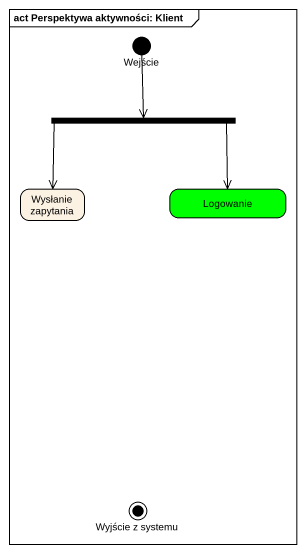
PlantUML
@startuml
mainframe act Perspektywa aktywności: Klient
hide empty description
state Wejście <<start>>
state fork1 <<fork>>
state "Wysłanie zapytania" as Wysłanie_zapytania
state Logowanie #00FF00
state "Wyjście z systemu" as Wyjście_z_systemu <<end>>
Wejście --> fork1
fork1 --> Wysłanie_zapytania
fork1 --> Logowanie
@enduml
